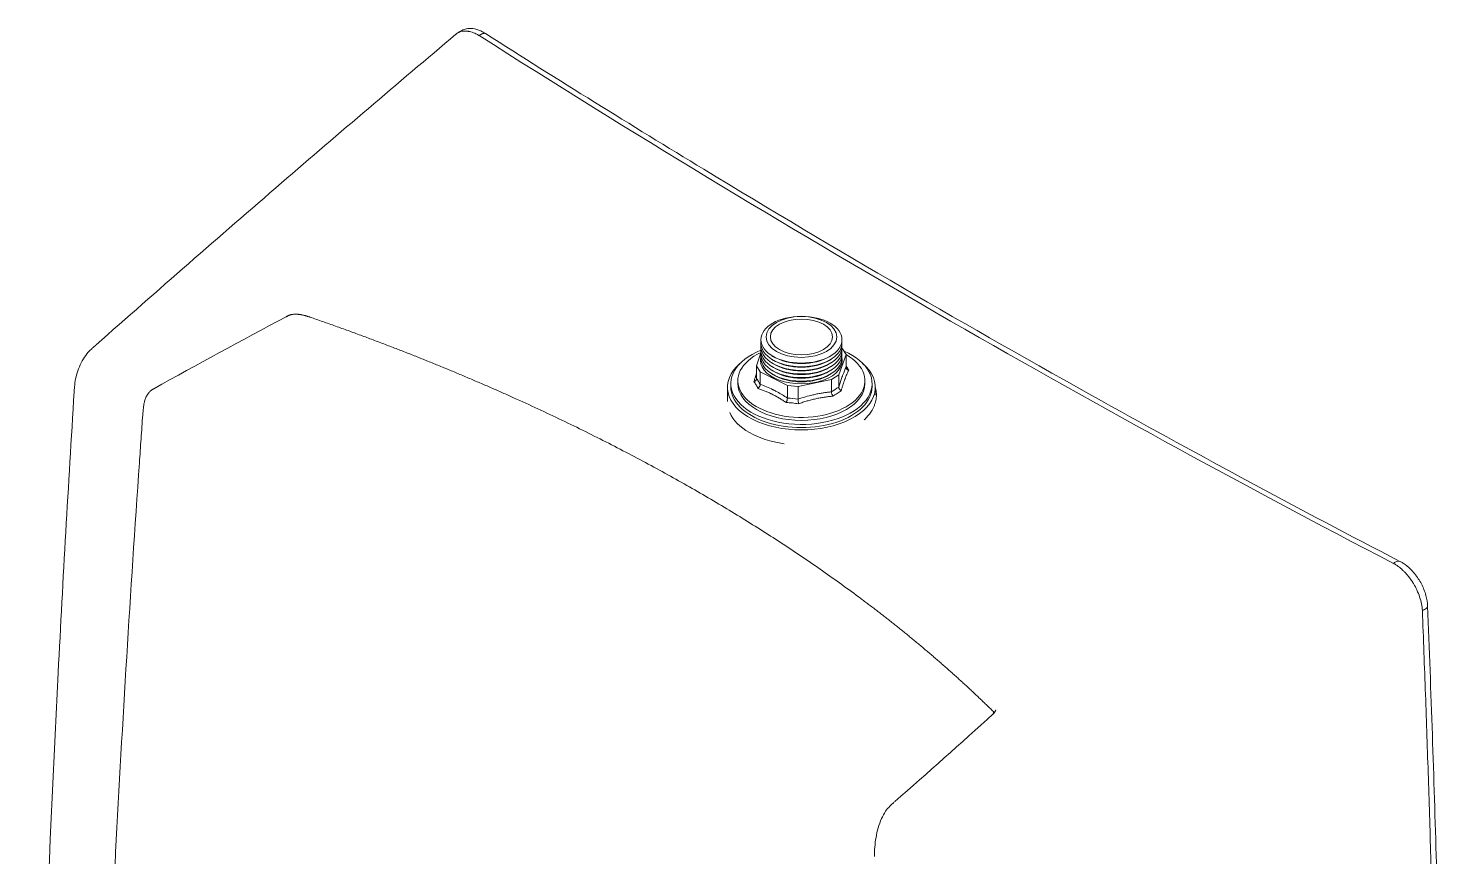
# Model space of a CAD drawing. Header units: inches. Extents: x 0.1 to 2.19, y 0.14 to 1.19.
# Drawn here: x 1.7306 to 2.1901, y 0.9258 to 1.194 of the extents above; entities that cross this region are included whole.
import ezdxf

# ---------------------------------------------------------------- set-up
doc = ezdxf.new("R2010")
doc.units = ezdxf.units.IN
doc.header["$MEASUREMENT"] = 0

# ---------------------------------------------------------------- blocks, each defined once
blk = doc.blocks.new('bn30-4')
at = {"linetype": 'Continuous', "lineweight": 5}
for p, q in [((1.28497, 4.00752), (1.28636, 4.01171)), ((1.29044, 4.01051), (1.28991, 4.01083)), ((1.30848, 4.01051), (1.30901, 4.01083)), ((1.31392, 4.01118), (1.31155, 4.00467)), ((1.31256, 4.01322), (1.3128, 4.0131)), ((1.31392, 4.01118), (1.3128, 4.0131)), ((1.31392, 4.00713), (1.31392, 4.01118)), ((1.28497, 4.00752), (1.28612, 4.0056)), ((1.28497, 4.00346), (1.28497, 4.00752)), ((1.29044, 4.00933), (1.28991, 4.00965)), ((1.29044, 4.00816), (1.28991, 4.00848)), ((1.29044, 4.00698), (1.28991, 4.0073)), ((1.29044, 4.00581), (1.28991, 4.00613)), ((1.30848, 4.00933), (1.30901, 4.00965)), ((1.30848, 4.00816), (1.30901, 4.00848)), ((1.30848, 4.00698), (1.30901, 4.0073)), ((1.30848, 4.00581), (1.30901, 4.00613)), ((1.2766, 4.00076), (1.2766, 4.00178)), ((1.27889, 4.00178), (1.27889, 4.00273)), ((1.29495, 4.00119), (1.28612, 4.0056)), ((1.28612, 4.0056), (1.28612, 4.00154)), ((1.29044, 4.00463), (1.28991, 4.00495)), ((1.30922, 4.00312), (1.2984, 4.00083)), ((1.30848, 4.00463), (1.30901, 4.00495)), ((1.30922, 4.00312), (1.31155, 4.00467)), ((1.30922, 3.99914), (1.30922, 4.00312)), ((1.31155, 4.00467), (1.31155, 4.00069)), ((1.32004, 4.00178), (1.32004, 4.00273)), ((1.32232, 4.00076), (1.32232, 4.00178)), ((1.27553, 3.996), (1.27553, 4.00062)), ((1.29495, 4.00119), (1.2984, 4.00083)), ((1.29495, 3.99712), (1.29495, 4.00119)), ((1.2984, 4.00083), (1.2984, 3.99677)), ((1.30851, 3.9976), (1.30851, 3.9976)), ((1.32339, 3.99804), (1.32339, 4.00062))]:
    blk.add_line(p, q, dxfattribs=at)
for centre, major_axis, ratio, start_param, end_param in [((1.34313, 6.56353), (2.02951, -2.69751), 0.565716, 5.2988, 5.415432), ((1.29946, 4.01485), (-0.01312, 0), 0.57735, 6.205536, 9.502428), ((1.07951, 4.00478), (-0.00842, 0.00951), 0.606709, 0.000002, 0.001084), ((1.29946, 4.00178), (-0.02286, 0), 0.57735, 5.323585, 10.347041), ((1.29946, 4.00273), (0.02057, 0), 0.57735, 2.259846, 7.074638), ((1.29946, 4.01367), (-0.01312, 0), 0.57735, 6.205536, 9.502428), ((1.29946, 4.0125), (-0.01312, 0), 0.57735, 6.205536, 9.502428), ((1.29946, 4.01132), (-0.01312, 0), 0.57735, 6.205536, 9.502428), ((1.29946, 4.01015), (-0.01312, 0), 0.57735, 6.205536, 9.502428), ((1.29946, 4.00062), (0.02393, 0), 0.57735, 2.547404, 6.877374), ((1.29946, 4.00935), (0.01324, 0), 0.57735, 2.999153, 6.425625), ((1.29946, 4.01542), (0.0124, 0), 0.57735, 3.897448, 5.52733), ((1.29946, 4.01424), (0.0124, 0), 0.57735, 3.897448, 5.52733), ((1.29946, 4.01307), (0.0124, 0), 0.57735, 3.897448, 5.52733), ((1.29946, 4.01189), (0.0124, 0), 0.57735, 3.897448, 5.52733), ((1.31524, 4.00713), (0.00132, 0.00004), 0.820751, 3.131321, 4.334035), ((1.29946, 4.00178), (0.01748, 0), 0.57735, 0.57435, 0.574456), ((1.29946, 4.00178), (0.02057, 0), 0.57735, 3.141593, 6.283185), ((1.28365, 4.00336), (0.00131, 0.0002), 0.755939, 4.948594, 6.151796), ((1.28554, 3.99963), (-0.0038, 0.00723), 0.172419, 4.884139, 5.173404), ((1.28503, 4.00107), (0.00085, 0.00101), 0.683458, 4.416467, 5.61967), ((1.28623, 4.00135), (-0.000052, 0.000421), 0.231388, 1.077641, 1.150305), ((1.29946, 4.01072), (0.0124, 0), 0.57735, 3.897448, 5.52733), ((1.29946, 4.00954), (0.0124, 0), 0.57735, 3.897448, 5.52733), ((1.29946, 4.00076), (0.01467, 0), 0.57735, 0.288373, 0.2884), ((1.29946, 4.00178), (0.01467, 0), 0.57735, 0.232271, 0.232276), ((1.21147, 3.93418), (0.13002, -0.01728), 0.47318, 1.671778, 1.67178), ((1.29946, 4.00076), (-0.02286, 0), 0.57735, 0, 3.141593), ((1.29438, 3.99639), (-0.00042, -0.00124), 0.317002, 1.068411, 2.271986), ((1.29659, 3.99407), (0.01204, -0.00129), 0.237353, 1.445916, 1.732996), ((1.29946, 4.0031), (0.01312, 0), 0.57735, 5.47031, 5.470323), ((1.30997, 3.99847), (0.00046, -0.00122), 0.482166, 3.994318, 5.197746), ((1.31038, 3.99704), (0.00781, 0.00572), 0.243859, 1.246673, 1.541108), ((1.30845, 3.99871), (-0.000648, -0.000736), 0.555877, 2.543779, 2.578469), ((1.31168, 4.00076), (0.000041, 0.000301), 0.429388, 1.879085, 1.961717), ((1.31272, 4.00031), (0.00104, -0.00081), 0.679298, 3.659067, 4.862496), ((1.29946, 4.00075), (0.01312, 0), 0.57735, 6.211846, 6.211927), ((1.29946, 4.00062), (0.01321, 0), 0.57735, 6.282735, 6.282779), ((1.29946, 3.99576), (-0.02393, 0), 0.57735, 0.245333, 1.333976), ((1.29893, 3.99673), (0.000511, -0.000193), 0.879882, 3.461483, 3.524322), ((1.29851, 3.99597), (0.00012, -0.0013), 0.035181, 4.07505, 5.277767), ((1.29946, 4.0031), (0.01312, 0), 0.57735, 4.697661, 4.697664)]:
    blk.add_ellipse(centre, major_axis=major_axis, ratio=ratio, start_param=start_param, end_param=end_param, dxfattribs=at)
for centre, major_axis in [((1.29946, 4.01602), (-0.01312, 0)), ((1.29946, 4.01691), (-0.01144, 0)), ((1.29946, 4.01691), (-0.01005, 0))]:
    blk.add_ellipse(centre, major_axis=major_axis, ratio=0.57735, dxfattribs=at)
for points, degree, knots in [([(1.18764, 4.11492), (1.18767, 4.11494), (1.1877, 4.11496), (1.18776, 4.11502), (1.18779, 4.11504), (1.18787, 4.11511), (1.18792, 4.11515), (1.18804, 4.11525), (1.18812, 4.11531), (1.18834, 4.11547), (1.18848, 4.11557), (1.18891, 4.11585), (1.1892, 4.11602), (1.18999, 4.11639), (1.19051, 4.11656), (1.19169, 4.11679), (1.19238, 4.11681), (1.19393, 4.11664), (1.19481, 4.11637), (1.19619, 4.11574), (1.19669, 4.11546), (1.19719, 4.11513)], 3, [0, 0, 0, 0, 0.012296, 0.012296, 0.025381, 0.025381, 0.04353, 0.04353, 0.073044, 0.073044, 0.128302, 0.128302, 0.240209, 0.240209, 0.435921, 0.435921, 0.69767, 0.69767, 1.04046, 1.04046, 1.243356, 1.243356, 1.243356, 1.243356]), ([(1.07113, 4.01433), (1.09098, 4.03189), (1.111, 4.04938), (1.14986, 4.0829), (1.16868, 4.09894), (1.18764, 4.11492)], 3, [0.006387, 0.006387, 0.006387, 0.006387, 10.000206, 10.000206, 19.244612, 19.244612, 19.244612, 19.244612]), ([(1.19514, 4.11449), (1.19506, 4.11453), (1.19499, 4.11458), (1.19491, 4.11462), (1.19481, 4.11468), (1.19471, 4.11473), (1.19461, 4.11479), (1.19444, 4.11489), (1.19427, 4.11498), (1.19409, 4.11506), (1.19385, 4.11518), (1.1936, 4.11529), (1.19336, 4.11538), (1.19307, 4.1155), (1.19277, 4.1156), (1.19249, 4.11568), (1.19226, 4.11574), (1.19203, 4.1158), (1.1918, 4.11584), (1.19174, 4.11585), (1.19169, 4.11586), (1.19163, 4.11587), (1.19154, 4.11588), (1.19144, 4.1159), (1.19135, 4.11591), (1.19116, 4.11593), (1.19097, 4.11595), (1.19078, 4.11595), (1.19052, 4.11596), (1.19027, 4.11595), (1.19003, 4.11592), (1.18976, 4.11589), (1.1895, 4.11584), (1.18925, 4.11577), (1.18902, 4.1157), (1.1888, 4.11562), (1.18859, 4.11552), (1.18848, 4.11547), (1.18837, 4.11542), (1.18827, 4.11536), (1.18805, 4.11523), (1.18784, 4.11508), (1.18764, 4.11492)], 3, [0, 0, 0, 0, 0.0156209, 0.0156209, 0.0156209, 0.0363778, 0.0363778, 0.0363778, 0.0729236, 0.0729236, 0.0729236, 0.1245292, 0.1245292, 0.1245292, 0.1868277, 0.1868277, 0.1868277, 0.2368692, 0.2368692, 0.2368692, 0.2496273, 0.2496273, 0.2496273, 0.2704918, 0.2704918, 0.2704918, 0.3141833, 0.3141833, 0.3141833, 0.3741935, 0.3741935, 0.3741935, 0.4395399, 0.4395399, 0.4395399, 0.4996556, 0.4996556, 0.4996556, 0.5311654, 0.5311654, 0.5311654, 0.5970533, 0.5970533, 0.5970533, 0.5970533]), ([(1.19718, 4.11513), (1.19717, 4.11514), (1.19716, 4.11515), (1.19688, 4.1153), (1.1965, 4.11527), (1.196, 4.11505), (1.19557, 4.11477), (1.19514, 4.11449)], 5, [0.4785539, 0.4785539, 0.4785539, 0.4785539, 0.4785539, 0.4785539, 0.5, 0.5, 0.9999999, 0.9999999, 0.9999999, 0.9999999, 0.9999999, 0.9999999]), ([(1.19718, 4.11513), (1.22072, 4.10017), (1.24428, 4.08552), (1.31074, 4.04513), (1.35367, 4.02012), (1.42879, 3.97827), (1.46099, 3.96095), (1.49316, 3.94425)], 3, [0, 0, 0, 0, 10.000728, 10.000728, 28.210404, 28.210404, 41.880207, 41.880207, 41.880207, 41.880207]), ([(1.13342, 4.02384), (1.13337, 4.02381), (1.13332, 4.02379), (1.13326, 4.02376), (1.1332, 4.02374), (1.13314, 4.02371), (1.13308, 4.02368), (1.13301, 4.02364), (1.13293, 4.02361), (1.13286, 4.02357), (1.13279, 4.02353), (1.13271, 4.02349), (1.13263, 4.02345)], 3, [0.0000022, 0.0000022, 0.0000022, 0.0000022, 0.2006391, 0.2006391, 0.2006391, 0.4347763, 0.4347763, 0.4347763, 0.7015857, 0.7015857, 0.7015857, 1, 1, 1, 1]), ([(1.13342, 4.02384), (1.13344, 4.02384), (1.13346, 4.02385), (1.13347, 4.02386), (1.13352, 4.02387), (1.13357, 4.02389), (1.13361, 4.02391), (1.13368, 4.02394), (1.13374, 4.02396), (1.13381, 4.02398), (1.13387, 4.024), (1.13394, 4.02402), (1.134, 4.02404), (1.13402, 4.02405), (1.13403, 4.02405), (1.13405, 4.02406), (1.13405, 4.02406), (1.13405, 4.02406), (1.13406, 4.02406), (1.13411, 4.02407), (1.13416, 4.02409), (1.13421, 4.0241), (1.13428, 4.02412), (1.13435, 4.02413), (1.13442, 4.02415), (1.13449, 4.02416), (1.13457, 4.02418), (1.13464, 4.02419), (1.13469, 4.0242), (1.13474, 4.0242), (1.13479, 4.02421), (1.1348, 4.02421), (1.13481, 4.02421), (1.13483, 4.02422), (1.13497, 4.02423), (1.13511, 4.02425), (1.13525, 4.02426), (1.13526, 4.02426), (1.13527, 4.02426), (1.13527, 4.02426), (1.13548, 4.02427), (1.13568, 4.02428), (1.13589, 4.02427), (1.13594, 4.02427), (1.136, 4.02427), (1.13605, 4.02427), (1.13621, 4.02426), (1.13638, 4.02425), (1.13654, 4.02424), (1.13662, 4.02423), (1.13671, 4.02422), (1.13679, 4.02421), (1.13685, 4.0242), (1.13692, 4.02419), (1.13698, 4.02419), (1.13706, 4.02418), (1.13713, 4.02416), (1.13721, 4.02415), (1.13732, 4.02414), (1.13742, 4.02412), (1.13753, 4.0241), (1.13765, 4.02407), (1.13778, 4.02405), (1.1379, 4.02403), (1.13799, 4.02401), (1.13808, 4.02399), (1.13817, 4.02397), (1.13822, 4.02395), (1.13827, 4.02394), (1.13833, 4.02393), (1.13842, 4.02391), (1.13851, 4.02389), (1.1386, 4.02386), (1.13867, 4.02385), (1.13873, 4.02383), (1.1388, 4.02381), (1.13891, 4.02378), (1.13902, 4.02375), (1.13914, 4.02372), (1.13917, 4.02371), (1.1392, 4.0237), (1.13924, 4.02369), (1.13927, 4.02368), (1.1393, 4.02367), (1.13933, 4.02366), (1.13943, 4.02363), (1.13953, 4.0236), (1.13963, 4.02357), (1.13975, 4.02354), (1.13987, 4.0235), (1.13998, 4.02346), (1.13999, 4.02346), (1.14, 4.02346), (1.14001, 4.02345), (1.14003, 4.02345), (1.14005, 4.02344), (1.14008, 4.02343), (1.14018, 4.0234), (1.14027, 4.02337), (1.14037, 4.02333)], 3, [0, 0, 0, 0, 0.0083649, 0.0083649, 0.0083649, 0.0308989, 0.0308989, 0.0308989, 0.0620184, 0.0620184, 0.0620184, 0.0933478, 0.0933478, 0.0933478, 0.0997869, 0.0997869, 0.0997869, 0.1018624, 0.1018624, 0.1018624, 0.1248757, 0.1248757, 0.1248757, 0.1565901, 0.1565901, 0.1565901, 0.1895578, 0.1895578, 0.1895578, 0.2118155, 0.2118155, 0.2118155, 0.2167667, 0.2167667, 0.2167667, 0.2787654, 0.2787654, 0.2787654, 0.2814964, 0.2814964, 0.2814964, 0.368223, 0.368223, 0.368223, 0.3910176, 0.3910176, 0.3910176, 0.4587284, 0.4587284, 0.4587284, 0.4932804, 0.4932804, 0.4932804, 0.5196179, 0.5196179, 0.5196179, 0.5509339, 0.5509339, 0.5509339, 0.5952045, 0.5952045, 0.5952045, 0.6453726, 0.6453726, 0.6453726, 0.6823302, 0.6823302, 0.6823302, 0.7043309, 0.7043309, 0.7043309, 0.7429613, 0.7429613, 0.7429613, 0.770366, 0.770366, 0.770366, 0.8176355, 0.8176355, 0.8176355, 0.8321057, 0.8321057, 0.8321057, 0.8451345, 0.8451345, 0.8451345, 0.8886888, 0.8886888, 0.8886888, 0.9405408, 0.9405408, 0.9405408, 0.9446651, 0.9446651, 0.9446651, 0.9547621, 0.9547621, 0.9547621, 0.999999, 0.999999, 0.999999, 0.999999]), ([(1.36161, 3.8956), (1.36123, 3.89598), (1.36045, 3.89673), (1.35929, 3.89786), (1.35811, 3.89899), (1.35694, 3.90011), (1.35575, 3.90123), (1.35456, 3.90235), (1.35337, 3.90346), (1.35217, 3.90456), (1.35096, 3.90566), (1.34975, 3.90676), (1.34853, 3.90785), (1.34731, 3.90894), (1.34609, 3.91003), (1.34485, 3.91111), (1.34362, 3.91218), (1.34238, 3.91325), (1.34113, 3.91432), (1.33988, 3.91538), (1.33862, 3.91644), (1.33736, 3.9175), (1.33609, 3.91854), (1.33482, 3.91959), (1.33355, 3.92063), (1.33227, 3.92167), (1.33098, 3.9227), (1.3297, 3.92373), (1.3284, 3.92475), (1.32711, 3.92577), (1.32581, 3.92679), (1.3245, 3.9278), (1.32319, 3.9288), (1.32188, 3.92981), (1.32056, 3.9308), (1.31924, 3.9318), (1.31433, 3.93546), (1.30566, 3.9417), (1.29284, 3.95035), (1.27959, 3.95875), (1.26591, 3.96689), (1.25176, 3.97481), (1.23713, 3.98252), (1.22198, 3.99001), (1.2104, 3.9954), (1.2027, 3.99884), (1.19907, 4.00044), (1.1954, 4.00203), (1.1917, 4.00362), (1.18796, 4.00519), (1.18419, 4.00676), (1.18038, 4.00832), (1.17654, 4.00987), (1.17266, 4.01141), (1.16874, 4.01294), (1.1648, 4.01445), (1.16081, 4.01596), (1.15679, 4.01746), (1.15274, 4.01895), (1.14865, 4.02042), (1.14453, 4.02189), (1.14176, 4.02285), (1.14037, 4.02333)], 3, [0.0000018, 0.0000018, 0.0000018, 0.0000018, 0.0073709, 0.0147285, 0.0220726, 0.0294033, 0.0367206, 0.0440246, 0.0513151, 0.0585922, 0.0658559, 0.0731062, 0.0803431, 0.0875666, 0.0947766, 0.1019733, 0.1091566, 0.1163264, 0.1234829, 0.1306259, 0.1377556, 0.1448718, 0.1519746, 0.159064, 0.16614, 0.1732026, 0.1802518, 0.1872876, 0.1943099, 0.2013189, 0.2083144, 0.2152965, 0.2222653, 0.2292206, 0.2361625, 0.2430909, 0.250006, 0.3129654, 0.3756176, 0.4379626, 0.5000002, 0.5620366, 0.624381, 0.6870336, 0.7499941, 0.7642457, 0.7785541, 0.7929194, 0.8073415, 0.8218204, 0.8363562, 0.8509488, 0.8655983, 0.8803045, 0.8950676, 0.9098875, 0.9247642, 0.9396978, 0.9546881, 0.9697353, 0.9848392, 1, 1, 1, 1]), ([(1.06406, 3.99922), (1.06409, 3.99961), (1.06411, 4.00005), (1.06418, 4.00102), (1.06424, 4.00156), (1.06442, 4.00292), (1.06458, 4.00375), (1.06529, 4.00639), (1.06604, 4.00819), (1.0675, 4.01056), (1.06803, 4.01128), (1.06901, 4.01237), (1.06943, 4.0128), (1.07007, 4.01339), (1.07029, 4.01358), (1.07071, 4.01396), (1.07092, 4.01413), (1.07109, 4.01429)], 3, [0, 0, 0, 0, 0.145846, 0.145846, 0.310692, 0.310692, 0.563884, 0.563884, 1.134237, 1.134237, 1.40045, 1.40045, 1.579448, 1.579448, 1.674801, 1.674801, 1.775943, 1.775943, 1.775943, 1.775943]), ([(1.31155, 4.00069), (1.31184, 4.00165), (1.31214, 4.00257), (1.31244, 4.00342), (1.31253, 4.0037), (1.31263, 4.00397), (1.31273, 4.00423), (1.31273, 4.00424), (1.31273, 4.00425), (1.31273, 4.00425), (1.31278, 4.00439), (1.31283, 4.00452), (1.31288, 4.00465), (1.31323, 4.00556), (1.31358, 4.00638), (1.31392, 4.00713)], 3, [0, 0, 0, 0, 0.00433395, 0.00433395, 0.00433395, 0.00574973, 0.00574973, 0.00574973, 0.0057786, 0.0057786, 0.0057786, 0.00650092, 0.00650092, 0.00650092, 0.0115572, 0.0115572, 0.0115572, 0.0115572]), ([(1.31479, 4.00611), (1.31468, 4.00589), (1.31457, 4.00568), (1.31436, 4.00522), (1.31426, 4.00499), (1.31405, 4.0045), (1.31394, 4.00425), (1.31379, 4.00386), (1.31368, 4.0036), (1.31358, 4.00333), (1.31348, 4.00305), (1.31343, 4.00291), (1.31332, 4.00262), (1.31327, 4.00248), (1.31312, 4.00204), (1.31302, 4.00174), (1.31282, 4.00112), (1.31273, 4.0008), (1.31253, 4.00016), (1.31243, 3.99983), (1.31234, 3.99949)], 3, [0, 0, 0, 0, 0.00148629, 0.00148629, 0.00297259, 0.00297259, 0.00445888, 0.00445888, 0.00520203, 0.00594518, 0.00594518, 0.00668833, 0.00668833, 0.00743147, 0.00743147, 0.00891777, 0.00891777, 0.01040406, 0.01040406, 0.01189036, 0.01189036, 0.01189036, 0.01189036]), ([(1.31392, 4.00762), (1.31399, 4.0075), (1.31406, 4.00738), (1.31424, 4.00707), (1.31446, 4.0067), (1.31468, 4.00631), (1.31479, 4.00611)], 3, [0.001372004, 0.001372004, 0.001372004, 0.001372004, 0.002038183, 0.002038183, 0.003057274, 0.004076365, 0.004076365, 0.004076365, 0.004076365]), ([(1.31392, 4.00713), (1.31392, 4.00712), (1.31392, 4.00712), (1.31392, 4.00711), (1.31392, 4.0071), (1.31392, 4.0071)], 3, [-0.003747835, -0.003747835, -0.003747835, -0.003747835, -0.001877362, -0.001877362, -0.000001009, -0.000001009, -0.000001009, -0.000001009]), ([(1.2841, 4.00245), (1.2842, 4.00279), (1.2843, 4.00313), (1.2845, 4.00379), (1.2846, 4.00411), (1.28478, 4.00473), (1.28487, 4.00502), (1.28497, 4.0053)], 3, [0, 0, 0, 0, 0.001506452, 0.001506452, 0.003012904, 0.003012904, 0.00442525, 0.00442525, 0.00442525, 0.00442525]), ([(1.28544, 4.00022), (1.28533, 4.00042), (1.28511, 4.00082), (1.28489, 4.00119), (1.28466, 4.00157), (1.28444, 4.00193), (1.28422, 4.00228), (1.2841, 4.00245)], 3, [0, 0, 0, 0, 0.001020584, 0.002041167, 0.002041167, 0.003061751, 0.004082335, 0.004082335, 0.004082335, 0.004082335]), ([(1.28497, 4.00346), (1.28497, 4.00345), (1.28497, 4.00345), (1.28497, 4.00344), (1.28497, 4.00343), (1.28497, 4.00343)], 3, [-0.003354204, -0.003354204, -0.003354204, -0.003354204, -0.001681456, -0.001681456, -0.000001008, -0.000001008, -0.000001008, -0.000001008]), ([(1.28612, 4.00154), (1.28749, 4.00106), (1.28887, 4.00049), (1.29026, 3.99982), (1.29034, 3.99977), (1.29043, 3.99973), (1.29051, 3.99969), (1.29052, 3.99969), (1.29053, 3.99968), (1.29054, 3.99968), (1.29091, 3.99949), (1.29127, 3.9993), (1.29164, 3.9991), (1.29275, 3.9985), (1.29385, 3.99784), (1.29495, 3.99712)], 3, [0, 0, 0, 0, 0.00549156, 0.00549156, 0.00549156, 0.00582443, 0.00582443, 0.00582443, 0.00585767, 0.00585767, 0.00585767, 0.00732208, 0.00732208, 0.00732208, 0.01171533, 0.01171533, 0.01171533, 0.01171533]), ([(1.04923, 3.6081), (1.0496, 3.63599), (1.05012, 3.6638), (1.05251, 3.7643), (1.05521, 3.83654), (1.06043, 3.93862), (1.06216, 3.96893), (1.06406, 3.99914)], 3, [0, 0, 0, 0, 10.000169, 10.000169, 36.24295, 36.24295, 47.383988, 47.383988, 47.383988, 47.383988]), ([(1.0898, 4.00013), (1.08974, 4.0001), (1.08967, 4.00006), (1.08961, 4.00003), (1.08955, 3.99999), (1.08949, 3.99995), (1.08943, 3.99991), (1.08937, 3.99987), (1.08931, 3.99983), (1.08926, 3.99979), (1.0892, 3.99975), (1.08914, 3.99971), (1.08909, 3.99967), (1.08903, 3.99963), (1.08898, 3.99959), (1.08892, 3.99954), (1.08887, 3.9995), (1.08882, 3.99946), (1.08877, 3.99941), (1.08872, 3.99937), (1.08867, 3.99933), (1.08863, 3.99929), (1.08852, 3.99918), (1.08841, 3.99907), (1.0883, 3.99895), (1.08815, 3.99878), (1.08801, 3.9986), (1.08789, 3.99842), (1.08781, 3.99832), (1.08774, 3.99821), (1.08768, 3.9981), (1.08763, 3.99803), (1.08759, 3.99795), (1.08755, 3.99788), (1.08744, 3.99768), (1.08734, 3.99748), (1.08726, 3.99728), (1.08719, 3.99711), (1.08712, 3.99694), (1.08706, 3.99677), (1.08706, 3.99676), (1.08705, 3.99674), (1.08704, 3.99672), (1.08697, 3.99651), (1.08691, 3.99631), (1.08686, 3.99611), (1.08681, 3.99592), (1.08676, 3.99574), (1.08672, 3.99556), (1.08671, 3.99552), (1.08671, 3.99549), (1.0867, 3.99545), (1.08666, 3.99529), (1.08663, 3.99513), (1.0866, 3.99497), (1.08657, 3.99479), (1.08655, 3.99462), (1.08652, 3.99444), (1.08651, 3.99435), (1.0865, 3.99426), (1.08649, 3.99416), (1.08647, 3.99406), (1.08646, 3.99395), (1.08645, 3.99385), (1.08641, 3.99353), (1.08638, 3.99322), (1.08635, 3.9929), (1.08634, 3.99285), (1.08634, 3.9928), (1.08634, 3.99275), (1.0863, 3.99238), (1.08628, 3.99202), (1.08625, 3.99165)], 3, [0, 0, 0, 0, 0.02223, 0.02223, 0.02223, 0.043841, 0.043841, 0.043841, 0.064881, 0.064881, 0.064881, 0.085401, 0.085401, 0.085401, 0.105458, 0.105458, 0.105458, 0.12511, 0.12511, 0.12511, 0.142935, 0.142935, 0.142935, 0.186958, 0.186958, 0.186958, 0.249873, 0.249873, 0.249873, 0.285532, 0.285532, 0.285532, 0.310053, 0.310053, 0.310053, 0.374629, 0.374629, 0.374629, 0.428333, 0.428333, 0.428333, 0.434608, 0.434608, 0.434608, 0.499836, 0.499836, 0.499836, 0.559702, 0.559702, 0.559702, 0.571265, 0.571265, 0.571265, 0.624829, 0.624829, 0.624829, 0.683117, 0.683117, 0.683117, 0.714165, 0.714165, 0.714165, 0.749898, 0.749898, 0.749898, 0.857073, 0.857073, 0.857073, 0.874936, 0.874936, 0.874936, 1, 1, 1, 1]), ([(1.29453, 3.99568), (1.29415, 3.99593), (1.29378, 3.99618), (1.29303, 3.99666), (1.29265, 3.99689), (1.2919, 3.99733), (1.29152, 3.99755), (1.29096, 3.99786), (1.29058, 3.99807), (1.2902, 3.99826), (1.28991, 3.9984), (1.28982, 3.99845), (1.28962, 3.99854), (1.28934, 3.99868), (1.28905, 3.99881), (1.28848, 3.99907), (1.2881, 3.99923), (1.28734, 3.99954), (1.28696, 3.99969), (1.2862, 3.99997), (1.28582, 4.0001), (1.28544, 4.00022)], 3, [0, 0, 0, 0, 0.00150716, 0.00150716, 0.00301432, 0.00301432, 0.00452148, 0.00452148, 0.00527506, 0.00602864, 0.00602864, 0.00640543, 0.00640543, 0.00678222, 0.0075358, 0.0075358, 0.00904296, 0.00904296, 0.01055011, 0.01055011, 0.01205727, 0.01205727, 0.01205727, 0.01205727]), ([(1.29495, 3.99712), (1.29495, 3.99712), (1.29495, 3.99711), (1.29495, 3.9971), (1.29495, 3.9971), (1.29495, 3.9971)], 3, [-0.003305116, -0.003305116, -0.003305116, -0.003305116, -0.001657097, -0.001657097, -0.000001008, -0.000001008, -0.000001008, -0.000001008]), ([(1.2984, 3.99677), (1.29997, 3.9973), (1.30154, 3.99777), (1.30313, 3.99814), (1.30334, 3.99819), (1.30355, 3.99824), (1.30376, 3.99829), (1.30378, 3.99829), (1.30379, 3.99829), (1.3038, 3.9983), (1.30426, 3.99839), (1.30471, 3.99849), (1.30516, 3.99857), (1.30562, 3.99865), (1.30607, 3.99873), (1.30652, 3.9988), (1.30658, 3.99881), (1.30664, 3.99882), (1.3067, 3.99883), (1.30709, 3.99889), (1.30748, 3.99894), (1.30787, 3.99899), (1.30832, 3.99904), (1.30877, 3.99909), (1.30922, 3.99914)], 3, [0, 0, 0, 0, 0.00505684, 0.00505684, 0.00505684, 0.0057358, 0.0057358, 0.0057358, 0.00577925, 0.00577925, 0.00577925, 0.00722406, 0.00722406, 0.00722406, 0.00866887, 0.00866887, 0.00866887, 0.00885909, 0.00885909, 0.00885909, 0.01011368, 0.01011368, 0.01011368, 0.01155849, 0.01155849, 0.01155849, 0.01155849]), ([(1.30966, 3.99771), (1.3092, 3.99767), (1.30873, 3.99763), (1.30781, 3.99752), (1.30734, 3.99746), (1.30641, 3.99733), (1.30595, 3.99725), (1.30525, 3.99713), (1.30502, 3.99708), (1.30455, 3.99699), (1.30432, 3.99694), (1.30385, 3.99684), (1.30338, 3.99673), (1.30292, 3.99661), (1.30222, 3.99643), (1.30176, 3.99631), (1.30084, 3.99603), (1.30037, 3.99589), (1.29945, 3.99559), (1.29899, 3.99543), (1.29854, 3.99527)], 3, [0, 0, 0, 0, 0.0014861, 0.0014861, 0.0029722, 0.0029722, 0.00445831, 0.00445831, 0.00520136, 0.00520136, 0.00594441, 0.00594441, 0.00668746, 0.00743051, 0.00743051, 0.00891661, 0.00891661, 0.01040272, 0.01040272, 0.01188882, 0.01188882, 0.01188882, 0.01188882]), ([(1.31234, 3.99949), (1.31211, 3.99936), (1.31189, 3.99922), (1.31144, 3.99894), (1.31122, 3.99879), (1.31077, 3.9985), (1.31033, 3.99819), (1.30988, 3.99787), (1.30966, 3.99771)], 3, [0, 0, 0, 0, 0.001022829, 0.001022829, 0.002045659, 0.002045659, 0.003068488, 0.004091318, 0.004091318, 0.004091318, 0.004091318]), ([(1.32339, 4.00047), (1.3234, 4.00043), (1.32341, 4.00038), (1.32343, 4.00034), (1.32351, 4.00005), (1.32357, 3.99976), (1.32362, 3.99946), (1.32367, 3.99917), (1.3237, 3.99887), (1.32372, 3.99858), (1.32375, 3.99798), (1.32372, 3.99737), (1.32363, 3.99677), (1.32354, 3.99617), (1.32339, 3.99557), (1.32317, 3.99498), (1.32306, 3.99468), (1.32294, 3.99439), (1.3228, 3.9941), (1.32266, 3.99381), (1.32251, 3.99352), (1.32234, 3.99323), (1.32209, 3.9928), (1.3218, 3.99237), (1.32148, 3.99194), (1.32138, 3.99181), (1.32127, 3.99167), (1.32115, 3.99153), (1.32082, 3.99112), (1.32045, 3.99072), (1.32005, 3.99033), (1.31994, 3.99022), (1.31984, 3.99012), (1.31973, 3.99002)], 3, [0.7069579, 0.7069579, 0.7069579, 0.7069579, 0.7085465, 0.7085465, 0.7085465, 0.7188596, 0.7188596, 0.7188596, 0.729189, 0.729189, 0.729189, 0.7500949, 0.7500949, 0.7500949, 0.7708596, 0.7708596, 0.7708596, 0.7812092, 0.7812092, 0.7812092, 0.7915136, 0.7915136, 0.7915136, 0.8072311, 0.8072311, 0.8072311, 0.8124152, 0.8124152, 0.8124152, 0.8279755, 0.8279755, 0.8279755, 0.8320169, 0.8320169, 0.8320169, 0.8320169]), ([(1.29854, 3.99527), (1.2982, 3.99532), (1.29753, 3.99541), (1.29687, 3.99549), (1.2962, 3.99555), (1.29586, 3.99558), (1.29519, 3.99564), (1.29486, 3.99566), (1.29453, 3.99568)], 3, [0, 0, 0, 0, 0.001019087, 0.002038174, 0.002038174, 0.003057262, 0.003057262, 0.004076349, 0.004076349, 0.004076349, 0.004076349]), ([(1.08625, 3.99165), (1.08607, 3.98906), (1.08588, 3.98647), (1.0857, 3.98388), (1.08552, 3.9813), (1.08534, 3.97872), (1.08516, 3.97614), (1.08225, 3.93434), (1.07969, 3.89233), (1.07747, 3.85012), (1.07735, 3.84776), (1.07723, 3.8454), (1.0771, 3.84304), (1.07698, 3.84069), (1.07686, 3.83835), (1.07674, 3.836), (1.07649, 3.83106), (1.07625, 3.82612), (1.07601, 3.82118), (1.07577, 3.81627), (1.07554, 3.81137), (1.07531, 3.80646), (1.07398, 3.77781), (1.07281, 3.74906), (1.0718, 3.72023), (1.07164, 3.71556), (1.07148, 3.71089), (1.07133, 3.70621), (1.07117, 3.70158), (1.07103, 3.69694), (1.07088, 3.6923), (1.07074, 3.6877), (1.0706, 3.6831), (1.07047, 3.67849)], 3, [0.0000006, 0.0000006, 0.0000006, 0.0000006, 0.0251208, 0.0251208, 0.0251208, 0.0501104, 0.0501104, 0.0501104, 0.4548687, 0.4548687, 0.4548687, 0.4774978, 0.4774978, 0.4774978, 0.4999957, 0.4999957, 0.4999957, 0.5472917, 0.5472917, 0.5472917, 0.5942194, 0.5942194, 0.5942194, 0.8680534, 0.8680534, 0.8680534, 0.9124038, 0.9124038, 0.9124038, 0.9563859, 0.9563859, 0.9563859, 1, 1, 1, 1]), ([(1.49112, 3.9436), (1.49161, 3.94392), (1.49214, 3.94424), (1.49259, 3.94432), (1.49281, 3.94435), (1.493, 3.94433), (1.49316, 3.94425), (1.49316, 3.94425), (1.49316, 3.94425), (1.49316, 3.94425)], 3, [0.0002339, 0.0002339, 0.0002339, 0.0002339, 0.3415486, 0.3415486, 0.3415486, 0.5, 0.5, 0.5, 0.5003528, 0.5003528, 0.5003528, 0.5003528]), ([(1.50046, 3.92832), (1.50043, 3.92901), (1.50034, 3.92973), (1.5002, 3.93047), (1.50005, 3.93121), (1.49985, 3.93196), (1.49959, 3.93272), (1.49934, 3.93348), (1.49904, 3.93424), (1.49869, 3.93498), (1.49838, 3.93563), (1.49804, 3.93628), (1.49767, 3.9369), (1.49762, 3.93699), (1.49756, 3.93709), (1.4975, 3.93718), (1.4973, 3.93752), (1.49708, 3.93785), (1.49686, 3.93817), (1.49661, 3.93853), (1.49636, 3.93887), (1.4961, 3.93921), (1.49586, 3.93951), (1.49561, 3.93981), (1.49536, 3.9401), (1.49517, 3.94031), (1.49499, 3.94052), (1.49479, 3.94072), (1.4947, 3.94081), (1.49461, 3.94091), (1.49452, 3.941), (1.49441, 3.94111), (1.4943, 3.94122), (1.49418, 3.94133), (1.49402, 3.94148), (1.49386, 3.94163), (1.49369, 3.94178), (1.49341, 3.94203), (1.49313, 3.94226), (1.49284, 3.94248), (1.4926, 3.94266), (1.49236, 3.94283), (1.49212, 3.94299), (1.49196, 3.9431), (1.49179, 3.94321), (1.49162, 3.94331), (1.49152, 3.94337), (1.49144, 3.94342), (1.49134, 3.94348), (1.49127, 3.94352), (1.49119, 3.94356), (1.49112, 3.9436)], 3, [0, 0, 0, 0, 0.1250127, 0.1250127, 0.1250127, 0.2504994, 0.2504994, 0.2504994, 0.3753759, 0.3753759, 0.3753759, 0.4846596, 0.4846596, 0.4846596, 0.5009625, 0.5009625, 0.5009625, 0.5606193, 0.5606193, 0.5606193, 0.6258346, 0.6258346, 0.6258346, 0.6859367, 0.6859367, 0.6859367, 0.73015, 0.73015, 0.73015, 0.7508961, 0.7508961, 0.7508961, 0.7766495, 0.7766495, 0.7766495, 0.8131706, 0.8131706, 0.8131706, 0.8758922, 0.8758922, 0.8758922, 0.9276708, 0.9276708, 0.9276708, 0.9640379, 0.9640379, 0.9640379, 0.9854134, 0.9854134, 0.9854134, 0.9999977, 0.9999977, 0.9999977, 0.9999977]), ([(1.49316, 3.94425), (1.49327, 3.9442), (1.49338, 3.94414), (1.49375, 3.94394), (1.49402, 3.94378), (1.49508, 3.94309), (1.49587, 3.94246), (1.49753, 3.94084), (1.4984, 3.93978), (1.49951, 3.93809), (1.49985, 3.93752), (1.50078, 3.93574), (1.50128, 3.93448), (1.50195, 3.93206), (1.50214, 3.93088), (1.50217, 3.92977)], 3, [0, 0, 0, 0, 0.04339, 0.04339, 0.150874, 0.150874, 0.475684, 0.475684, 0.886018, 0.886018, 1.083775, 1.083775, 1.487637, 1.487637, 1.871798, 1.871798, 1.871798, 1.871798]), ([(1.50046, 3.92832), (1.50095, 3.92854), (1.50145, 3.92876), (1.50192, 3.92909), (1.50216, 3.92941), (1.50217, 3.92973), (1.50217, 3.92975), (1.50217, 3.92977)], 5, [0.0000026, 0.0000026, 0.0000026, 0.0000026, 0.0000026, 0.0000026, 0.5, 0.5, 0.5268368, 0.5268368, 0.5268368, 0.5268368, 0.5268368, 0.5268368]), ([(1.50217, 3.92977), (1.50326, 3.90195), (1.50421, 3.87421), (1.50712, 3.77433), (1.50829, 3.70262), (1.50864, 3.5898), (1.50845, 3.54831), (1.50794, 3.50703)], 3, [0.000609, 0.000609, 0.000609, 0.000609, 10.000173, 10.000173, 36.097244, 36.097244, 51.377316, 51.377316, 51.377316, 51.377316]), ([(1.36155, 3.89483), (1.36163, 3.8949), (1.36167, 3.89494), (1.36176, 3.89503), (1.36181, 3.89509), (1.36202, 3.89536), (1.3622, 3.89566), (1.36234, 3.89598), (1.36236, 3.89606), (1.36238, 3.89613), (1.36239, 3.89614), (1.36239, 3.89614)], 3, [0, 0, 0, 0, 0.057668, 0.057668, 0.1296944, 0.1296944, 0.3311217, 0.3311217, 0.4190597, 0.4190597, 0.4684966, 0.4684966, 0.4684966, 0.4684966]), ([(1.36161, 3.8956), (1.36165, 3.89556), (1.36171, 3.8955), (1.36181, 3.8954), (1.36188, 3.89532), (1.36192, 3.89527), (1.36193, 3.89525)], 3, [0.00000104, 0.00000104, 0.00000104, 0.00000104, 0.02758883, 0.05534222, 0.08325657, 0.09753972, 0.09753972, 0.09753972, 0.09753972]), ([(1.32311, 3.84868), (1.3231, 3.85068), (1.32325, 3.85276), (1.32397, 3.85694), (1.32455, 3.85905), (1.32579, 3.86179), (1.32623, 3.86259), (1.32713, 3.86391), (1.32759, 3.86448), (1.32834, 3.86525), (1.3286, 3.86549), (1.32911, 3.86596), (1.32937, 3.86619), (1.32961, 3.86639)], 3, [0, 0, 0, 0, 0.642174, 0.642174, 1.280383, 1.280383, 1.553606, 1.553606, 1.77253, 1.77253, 1.886338, 1.886338, 2.004452, 2.004452, 2.004452, 2.004452])]:
    blk.add_open_spline(points, degree=degree, knots=knots, dxfattribs=at)
for points, degree in [([(1.18764, 4.11492), (1.18764, 4.11492), (1.18764, 4.11492), (1.18764, 4.11492)], 3), ([(1.13263, 4.02345), (1.11823, 4.01577), (1.10395, 4.008), (1.0898, 4.00013)], 3), ([(1.50623, 3.50557), (1.50883, 3.71388), (1.50046, 3.92832)], 2), ([(1.32967, 3.86645), (1.34045, 3.87585), (1.35108, 3.88531), (1.36155, 3.89483)], 3), ([(1.36167, 3.89494), (1.36165, 3.89516), (1.36163, 3.89538), (1.36161, 3.8956)], 3), ([(1.36167, 3.89493), (1.36167, 3.89493), (1.36167, 3.89493), (1.36167, 3.89493)], 3), ([(1.36201, 3.89516), (1.36201, 3.89516), (1.36201, 3.89516), (1.36201, 3.89516)], 3), ([(1.32961, 3.86639), (1.32961, 3.86639), (1.32961, 3.86639), (1.32961, 3.86639)], 3), ([(1.32311, 3.84868), (1.32311, 3.84868), (1.32311, 3.84868), (1.32311, 3.84868)], 3)]:
    blk.add_open_spline(points, degree=degree, dxfattribs=at)

msp = doc.modelspace()

# ---------------------------------------------------------------- block references
msp.add_blockref('bn30-4', (0.68142, -2.92286))

doc.saveas('drawing.dxf')
